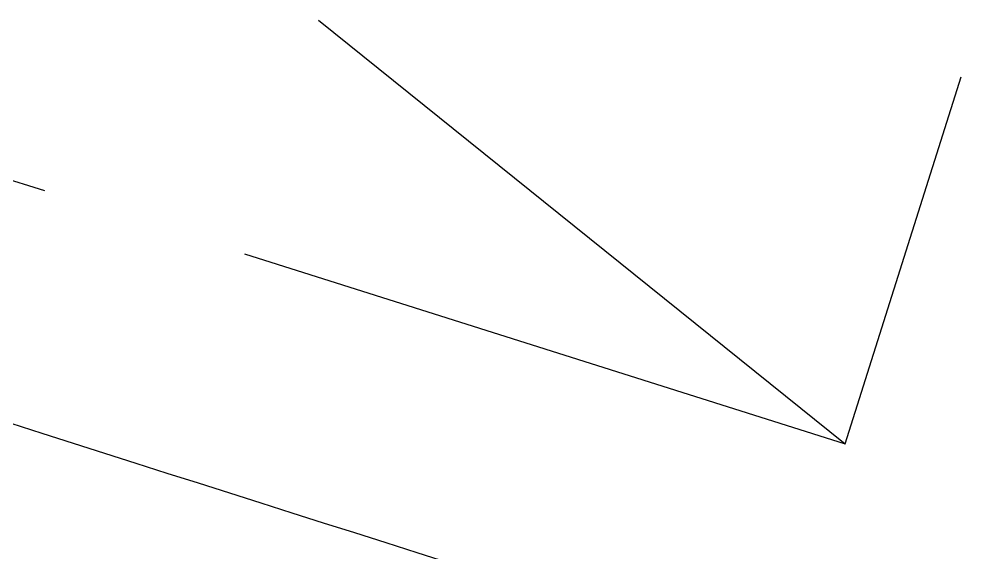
# Model space of a CAD drawing. Header units: inches. Extents: x 0 to 1813292486, y 0 to 3473589894.
# Drawn here: x 600435413.3 to 600435755.7, y 3473226184.4 to 3473226375 of the extents above; entities that cross this region are included whole.
import ezdxf

# ---------------------------------------------------------------- set-up
doc = ezdxf.new("R2010")
doc.units = ezdxf.units.IN
doc.header["$LTSCALE"] = 1000
doc.header["$MEASUREMENT"] = 0
for name, color, linetype in [('A-Anno-Note', 241, 'Continuous'), ('AX-MALL-P02-200$0$A-Anno-Note', 241, 'Continuous'), ('AX-MALL-WALL-P02$0$A-Anno-Note', 241, 'Continuous'), ('AX-MALL-WALL-P02-QT$0$A-Curt', 151, 'Continuous'), ('AX-MALL-WALL-P02-QT$0$A-Detl-Patt', 8, 'Continuous'), ('AX-MALL-WALL-P02-QT$0$A-Detl-Thin', 131, 'Continuous'), ('AX-MALL-WALL-P02-QT$0$A-Fixt', 81, 'Continuous'), ('AX-MALL-WORD-P02$0$A-Spac-Iden', 231, 'Continuous')]:
    doc.layers.add(name, color=color, linetype=linetype)

# ---------------------------------------------------------------- blocks, each defined once
blk = doc.blocks.new('AX-MALL-WORD-P02')
at = {"layer": 'AX-MALL-WORD-P02$0$A-Spac-Iden'}
blk.add_lwpolyline([(600249925.7203463, 3473137524.064565, 0.005338660415196332), (600250226.043616, 3473137280.765625, 0.001669357979828472), (600253059.350995, 3473135050.4765), (600255385.7399628, 3473141295.324082), (600251824.8050041, 3473142621.876842)], format="xyb", close=True, dxfattribs=at)
blk = doc.blocks.new('AX-MALL-WALL-P02-QT$0$JB-AC(O)-Hide')
for p, q in [((450, -175.0000000000291), (450, -37.5000000000291)), ((225.0000000000582, -87.50000000005821), (450, -175.0000000000291)), ((-150, -175.0000000000291), (150, -175.0000000000291)), ((225.0000000000582, -175.0000000000291), (450, -175.0000000000291))]:
    blk.add_line(p, q)
blk = doc.blocks.new('AX-MALL-WALL-P02-QT$0$tj')
at = {"layer": 'AX-MALL-WALL-P02-QT$0$A-Detl-Patt'}
h = blk.add_hatch(dxfattribs=at)
h.set_pattern_fill('STEEL', color=256, scale=100.0000000000001, angle=50.43183869082386)
h.set_pattern_definition([(75.00000000004839, (-14278.19445574284, 156289.8254051208), (-153.3407249234246, 41.08752340989569), []), (75.00000000004839, (-14317.88195610046, 156358.5661673546), (-153.3407249234246, 41.08752340989569), [])])
edge = h.paths.add_edge_path()
edge.add_line((88101.273016572, 47666.64152574539), (87883.93542659283, 47459.84604215622))
edge.add_line((87883.93542659283, 47459.84604215622), (91571.54751467705, 43584.64122533798))
edge.add_arc((262949.389629302, 558937.705083496), 543101.4133620498, 251.6057364187558, 260.0288666978238)
edge.add_arc((172180.8466627672, -2862.146247219684), 27099.9982179492, 64.7128659603706, 96.9316049602786, ccw=False)
edge.add_arc((262948.9730309481, 558936.3205539446), 543099.9677998082, 261.6155114784545, 271.7251478115656)
edge.add_line((279298.9759148359, 16082.51663446426), (279298.9759315252, 16382.65274763107))
edge.add_arc((262948.9742454757, 558936.3204835369), 542799.9676941936, 261.62020364125146, 271.7261014454634, ccw=False)
edge.add_arc((172180.8456921196, -2862.14609140989), 27400.00151046549, 64.80631838577902, 96.83815911678944)
edge.add_arc((262949.394896181, 558937.7037490648), 542801.4137571028, 251.6136389015772, 260.02417327084333, ccw=False)
edge.add_line((91737.26096642017, 43845.69257831573), (88101.273016572, 47666.64152574539))
blk = doc.blocks.new('AX-MALL-WALL-P02-QT')
at = {"layer": 'AX-MALL-WALL-P02-QT$0$A-Curt'}
for centre, radius, start, end in [((600585645.6644242, 3473560475.214401), 539799.8736102493, 231.8688377150472, 231.9484150895459), ((600585645.6645594, 3473560475.214455), 539866.5404026143, 231.8688272215119, 231.9484150818232), ((600585645.6643456, 3473560475.214438), 539933.2069240937, 231.8688167550193, 231.9484150985526)]:
    blk.add_arc(centre, radius, start, end, dxfattribs=at)
at = {"layer": 'AX-MALL-WALL-P02-QT$0$A-Detl-Thin', "rotation": 339.5681613091762}
blk.add_blockref('AX-MALL-WALL-P02-QT$0$tj', (600144118.6961328, 3473128496.287411), dxfattribs=at)
at = {"layer": 'AX-MALL-WALL-P02-QT$0$A-Fixt', "rotation": 322.0229942546323}
blk.add_blockref('AX-MALL-WALL-P02-QT$0$JB-AC(O)-Hide', (600252728.0089152, 3473135890.934201), dxfattribs=at)
blk = doc.blocks.new('AX-MALL-WALL-P02')
at = {"layer": 'AX-MALL-WALL-P02$0$A-Anno-Note'}
blk.add_blockref('AX-MALL-WORD-P02', (0, 0), dxfattribs=at)
blk.add_blockref('AX-MALL-WALL-P02-QT', (0, 0), dxfattribs=at)
blk = doc.blocks.new('AX-MALL-P02-200')
at = {"layer": 'AX-MALL-P02-200$0$A-Anno-Note'}
blk.add_blockref('AX-MALL-WALL-P02', (0, 0), dxfattribs=at)

msp = doc.modelspace()

# ---------------------------------------------------------------- block references
at = {"layer": 'A-Anno-Note', "rotation": 20.43183869077545}
msp.add_blockref('AX-MALL-P02-200', (1250392458.527329, 9048125.682563305), dxfattribs=at)

doc.saveas('drawing.dxf')
